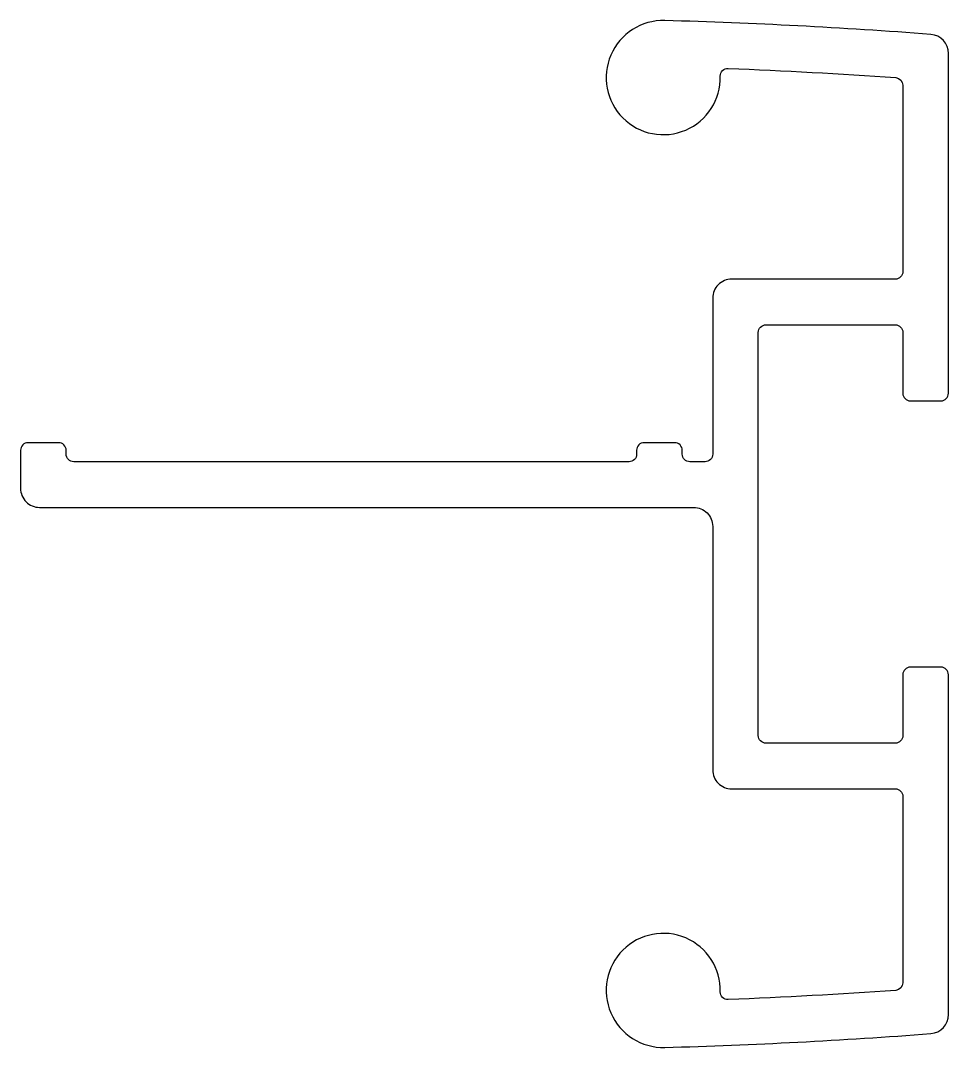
# Model space of a CAD drawing. Extents: x 349.3 to 373.7, y 201.7 to 228.7.
import ezdxf

# ---------------------------------------------------------------- set-up
doc = ezdxf.new("R2010")
doc.units = 0
doc.header["$LTSCALE"] = 15
doc.layers.get('0').update_dxf_attribs({"linetype": 'CONTINUOUS'})

msp = doc.modelspace()

# ---------------------------------------------------------------- linework, layer by layer
at = {"linetype": 'CONTINUOUS', "flags": 128}
msp.add_lwpolyline([(365.679, 217.597, 0.414214), (365.479, 217.397), (365.479, 217.297, -0.414214), (365.279, 217.097), (350.679, 217.097, -0.414214), (350.479, 217.297), (350.479, 217.397, 0.414214), (350.279, 217.597), (349.479, 217.597, 0.414214), (349.279, 217.397), (349.279, 216.397, 0.414214), (349.779, 215.897), (366.979, 215.897, -0.414214), (367.479, 215.397), (367.479, 208.997, 0.414214), (367.979, 208.497), (372.279, 208.497, -0.414214), (372.479, 208.297), (372.479, 203.397, -0.39373), (372.293, 203.198, -0.007673), (367.887, 202.955, -0.433313), (367.679, 203.159, 2.507586), (366.221, 201.698, 0.012081), (373.217, 202.062, 0.392054), (373.679, 202.561), (373.679, 211.497, 0.414214), (373.479, 211.697), (372.679, 211.697, 0.414214), (372.479, 211.497), (372.479, 209.897, -0.414214), (372.279, 209.697), (368.879, 209.697, -0.414214), (368.679, 209.897), (368.679, 220.497, -0.414214), (368.879, 220.697), (372.279, 220.697, -0.414214), (372.479, 220.497), (372.479, 218.897, 0.414214), (372.679, 218.697), (373.479, 218.697, 0.414214), (373.679, 218.897), (373.679, 227.833, 0.392054), (373.217, 228.332, 0.012081), (366.221, 228.696, 2.507586), (367.679, 227.234, -0.433313), (367.887, 227.439, -0.007673), (372.293, 227.196, -0.39373), (372.479, 226.997), (372.479, 222.097, -0.414214), (372.279, 221.897), (367.979, 221.897, 0.414214), (367.479, 221.397), (367.479, 217.297, -0.414214), (367.279, 217.097), (366.879, 217.097, -0.414214), (366.679, 217.297), (366.679, 217.397, 0.414214), (366.479, 217.597)], format="xyb", close=True, dxfattribs=at)

doc.saveas('drawing.dxf')
